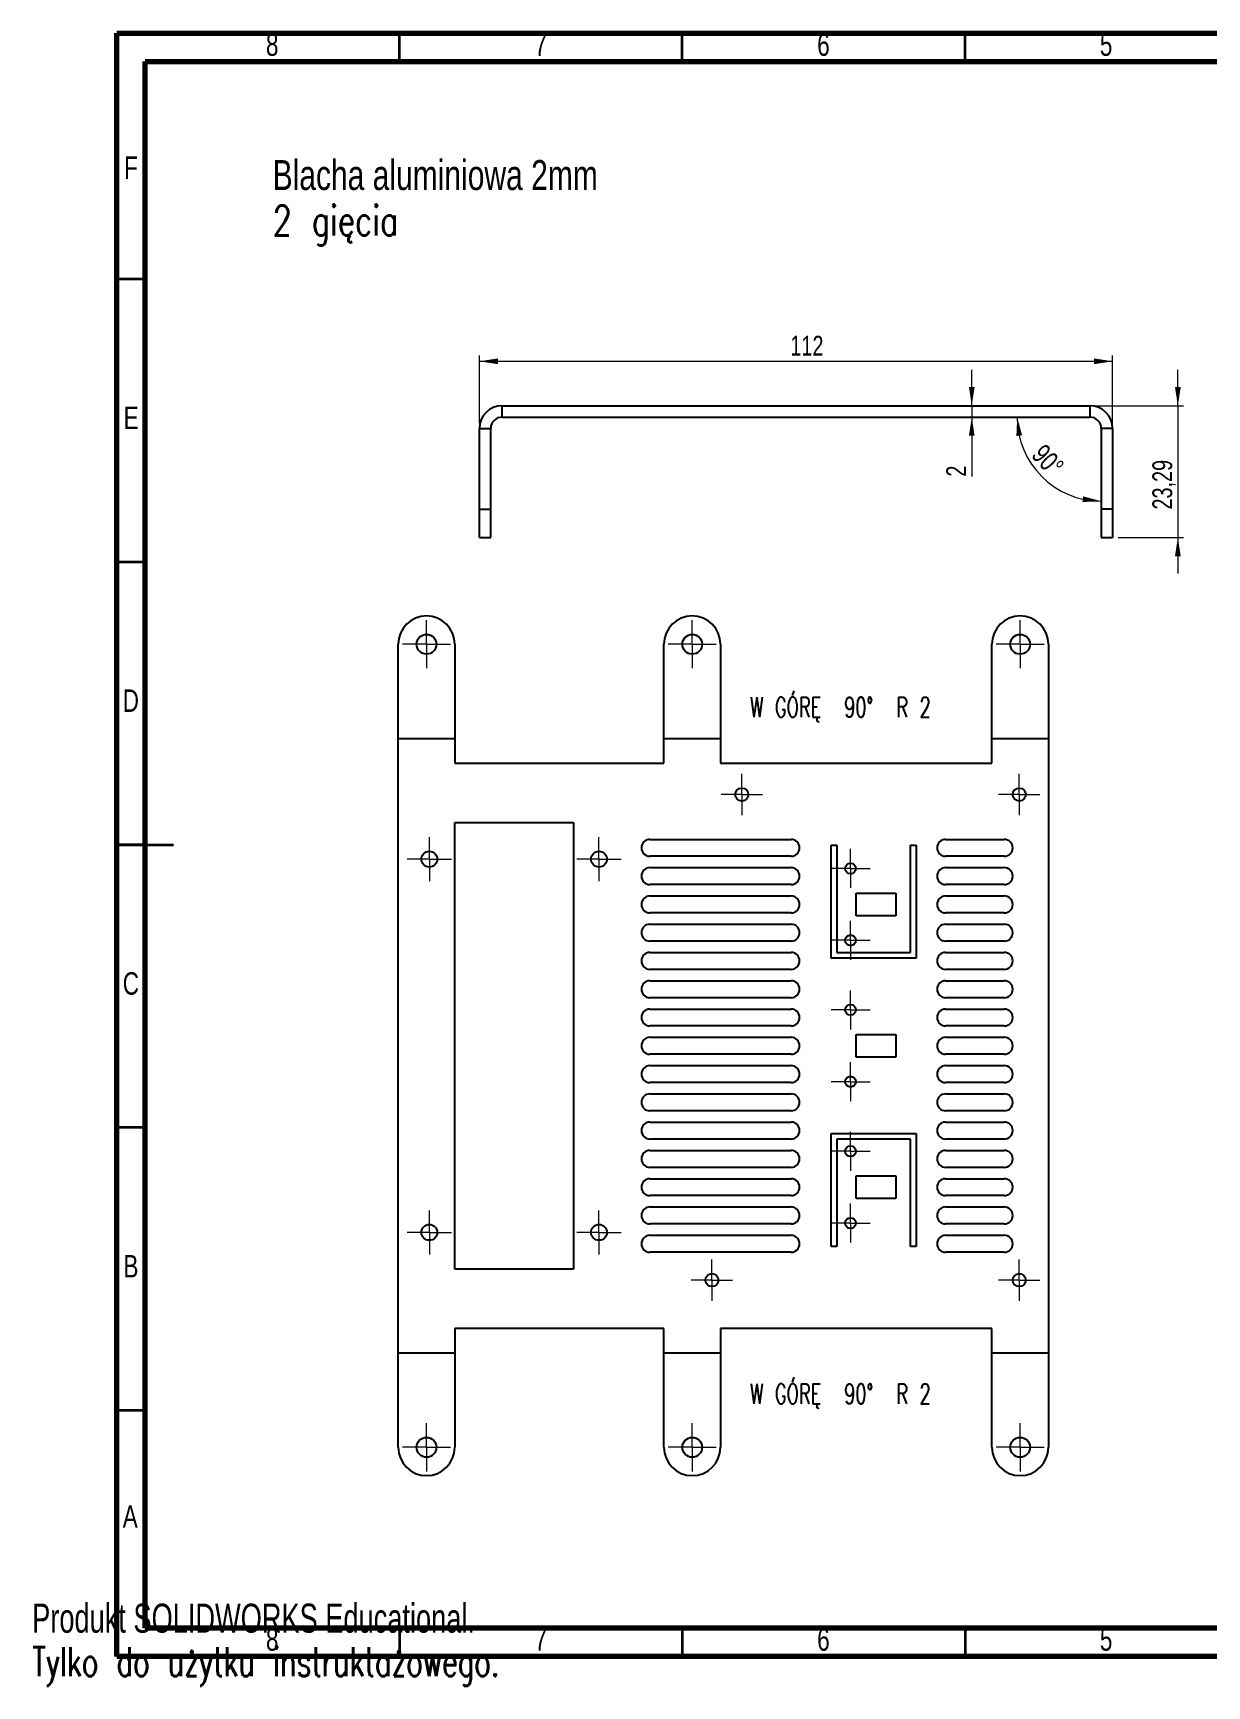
# Model space of a CAD drawing. Header units: millimetres. Extents: x 0 to 415, y 0 to 292.
# Drawn here: x 0.2 to 207.8, y -0.2 to 292 of the extents above; entities that cross this region are included whole.
import ezdxf

# ---------------------------------------------------------------- set-up
doc = ezdxf.new("R2010")
doc.units = ezdxf.units.MM
doc.linetypes.add('CENTERX2', pattern=[20.32, 12.7, -2.54, 2.54, -2.54])
doc.styles.add('SLDTEXTSTYLE0', font='TXT', dxfattribs={"width": 0.75})
doc.styles.add('SLDTEXTSTYLE1', font='TXT', dxfattribs={"width": 0.75, "bigfont": 'bigfont'})
doc.styles.add('SLDTEXTSTYLE3', font='TXT', dxfattribs={"width": 0.65625, "bigfont": 'bigfont'})
doc.styles.add('SLDTEXTSTYLE4', font='TXT', dxfattribs={"width": 0.7})
doc.styles.add('SLDTEXTSTYLE5', font='TXT', dxfattribs={"width": 0.7, "bigfont": 'bigfont'})
doc.dimstyles.new('SLDDIMSTYLE0', dxfattribs={"dimtxt": 3.5, "dimasz": 3.302, "dimexe": 0, "dimexo": 0.0625, "dimgap": 0.875, "dimtad": 1, "dimrnd": 1e-09, "dimzin": 12, "dimdsep": 46, "dimtxsty": 'SLDTEXTSTYLE0', "dimsah": 1, "dimcen": 0.09, "dimadec": 0, "dimazin": 3, "dimtfac": 1, "dimtmove": 0, "dimatfit": 0, "dimfxl": 0, "dimfrac": 2, "dimtolj": 1, "dimtzin": 12, "dimarcsym": 0})
doc.dimstyles.new('SLDDIMSTYLE1', dxfattribs={"dimtxt": 3.5, "dimasz": 3.302, "dimexe": 0, "dimexo": 0.0625, "dimgap": 0.875, "dimtad": 1, "dimrnd": 1e-09, "dimzin": 12, "dimdsep": 46, "dimtxsty": 'SLDTEXTSTYLE0', "dimsah": 1, "dimcen": 0.09, "dimadec": 0, "dimazin": 3, "dimtfac": 1, "dimtofl": 0, "dimtmove": 0, "dimatfit": 3, "dimfxl": 0, "dimfrac": 2, "dimtolj": 1, "dimtzin": 12, "dimarcsym": 0})
doc.dimstyles.new('SLDDIMSTYLE2', dxfattribs={"dimtxt": 3.5, "dimasz": 3.302, "dimexe": 0, "dimexo": 0.0625, "dimgap": 0.875, "dimtad": 1, "dimdec": 4, "dimzin": 12, "dimdsep": 46, "dimtxsty": 'SLDTEXTSTYLE0', "dimsah": 1, "dimcen": 0.09, "dimazin": 3, "dimtfac": 1, "dimtofl": 0, "dimtmove": 0, "dimatfit": 3, "dimfxl": 0, "dimfrac": 2, "dimtolj": 1, "dimtzin": 12, "dimarcsym": 0})

# ---------------------------------------------------------------- blocks, each defined once
blk = doc.blocks.new('SW_NOTE_0')
at = {"color": 0, "linetype": 'Continuous', "lineweight": 0, "attachment_point": 1}
for s, insert, char_height, style in [('Blacha aluminiowa 2mm', (0, 6.82), 5.2917, 'SLDTEXTSTYLE0'), ('2 gięcia', (0, -1.23), 5.292, 'SLDTEXTSTYLE1')]:
    blk.add_mtext(s, dxfattribs=dict(at, insert=insert, char_height=char_height, style=style))
blk = doc.blocks.new('_D')
at = {"color": 7, "linetype": 'Continuous', "lineweight": 18}
for p, q in [((202.65, 226.12), (202.65, 232.47)), ((188.1, 226.12), (203.65, 226.12)), ((202.65, 226.12), (202.65, 202.84)), ((192.1, 202.84), (203.65, 202.84)), ((202.65, 202.84), (202.65, 196.49))]:
    blk.add_line(p, q, dxfattribs=at)
for points in [[(202.65, 226.12), (203.16, 229.43), (202.14, 229.43)], [(202.65, 202.84), (202.14, 199.53), (203.16, 199.53)]]:
    blk.add_solid(points, dxfattribs=at)
at = {"color": 7, "linetype": 'Continuous', "lineweight": 18, "insert": (198.14, 207.78), "char_height": 3.5, "attachment_point": 1, "rotation": 90, "style": 'SLDTEXTSTYLE0'}
blk.add_mtext('23,29', dxfattribs=at)
blk = doc.blocks.new('_D_1')
at = {"color": 7, "linetype": 'Continuous', "lineweight": 18}
for p, q in [((79.1, 223.12), (79.1, 234.99)), ((79.1, 233.99), (191.1, 233.99)), ((191.1, 223.12), (191.1, 234.99))]:
    blk.add_line(p, q, dxfattribs=at)
for points in [[(79.1, 233.99), (82.41, 233.48), (82.41, 234.5)], [(191.1, 233.99), (187.8, 234.5), (187.8, 233.48)]]:
    blk.add_solid(points, dxfattribs=at)
at = {"color": 7, "linetype": 'Continuous', "lineweight": 18, "insert": (134.11, 238.5), "char_height": 3.5, "attachment_point": 1, "style": 'SLDTEXTSTYLE0'}
blk.add_mtext('112', dxfattribs=at)
blk = doc.blocks.new('_D_2')
at = {"color": 7, "linetype": 'Continuous', "lineweight": 18}
for p, q in [((166.2, 226.12), (166.2, 232.47)), ((166.2, 226.12), (166.2, 224.12)), ((166.2, 224.12), (166.2, 213.6))]:
    blk.add_line(p, q, dxfattribs=at)
for points in [[(166.2, 226.12), (166.7, 229.43), (165.69, 229.43)], [(166.2, 224.12), (165.69, 220.82), (166.7, 220.82)]]:
    blk.add_solid(points, dxfattribs=at)
at = {"color": 7, "linetype": 'Continuous', "lineweight": 18, "insert": (161.68, 213.6), "char_height": 3.5, "attachment_point": 1, "rotation": 90, "style": 'SLDTEXTSTYLE0'}
blk.add_mtext('2', dxfattribs=at)
blk = doc.blocks.new('_D_3')
at = {"color": 7, "linetype": 'Continuous', "lineweight": 18}
blk.add_arc((189.1, 224.12), 14.87, 180, 270, dxfattribs=at)
for points in [[(174.23, 224.12), (174.09, 220.79), (175.1, 220.9)], [(189.1, 209.25), (185.88, 210.12), (185.77, 209.11)]]:
    blk.add_solid(points, dxfattribs=at)
at = {"color": 7, "linetype": 'Continuous', "lineweight": 18, "insert": (179.13, 219.63), "char_height": 3.5, "attachment_point": 1, "rotation": 313.0031, "style": 'SLDTEXTSTYLE0'}
blk.add_mtext('90°', dxfattribs=at)
blk = doc.blocks.new('SW_CENTERMARKSYMBOL_0')
at = {"color": 0, "linetype": 'Continuous', "lineweight": 0}
for p, q in [((0, 2.5), (0, 3.45)), ((-2.5, 0), (-3.45, 0)), ((0, 0), (-2.5, 0)), ((0, 0), (0, 2.5)), ((0, 0), (0, -2.5)), ((0, 0), (2.5, 0)), ((2.5, 0), (3.45, 0)), ((0, -2.5), (0, -3.45))]:
    blk.add_line(p, q, dxfattribs=at)
blk = doc.blocks.new('SW_CENTERMARKSYMBOL_1')
at = {"color": 0, "linetype": 'Continuous', "lineweight": 0}
for p, q in [((0, 2.5), (0, 3.45)), ((-2.5, 0), (-3.45, 0)), ((0, 0), (-2.5, 0)), ((0, 0), (0, 2.5)), ((0, 0), (0, -2.5)), ((0, 0), (2.5, 0)), ((2.5, 0), (3.45, 0)), ((0, -2.5), (0, -3.45))]:
    blk.add_line(p, q, dxfattribs=at)
blk = doc.blocks.new('SW_CENTERMARKSYMBOL_2')
at = {"color": 0, "linetype": 'Continuous', "lineweight": 0}
for p, q in [((0, 2.5), (0, 3.45)), ((-2.5, 0), (-3.45, 0)), ((0, 0), (-2.5, 0)), ((0, 0), (0, 2.5)), ((0, 0), (0, -2.5)), ((0, 0), (2.5, 0)), ((2.5, 0), (3.45, 0)), ((0, -2.5), (0, -3.45))]:
    blk.add_line(p, q, dxfattribs=at)
blk = doc.blocks.new('SW_CENTERMARKSYMBOL_3')
at = {"color": 0, "linetype": 'Continuous', "lineweight": 0}
for p, q in [((0, 2.5), (0, 3.45)), ((-2.5, 0), (-3.45, 0)), ((0, 0), (-2.5, 0)), ((0, 0), (0, 2.5)), ((0, 0), (0, -2.5)), ((0, 0), (2.5, 0)), ((2.5, 0), (3.45, 0)), ((0, -2.5), (0, -3.45))]:
    blk.add_line(p, q, dxfattribs=at)
blk = doc.blocks.new('SW_CENTERMARKSYMBOL_4')
at = {"color": 0, "linetype": 'Continuous', "lineweight": 0}
for p, q in [((0, 2.5), (0, 3.45)), ((-2.5, 0), (-3.45, 0)), ((0, 0), (-2.5, 0)), ((0, 0), (0, 2.5)), ((0, 0), (0, -2.5)), ((0, 0), (2.5, 0)), ((2.5, 0), (3.45, 0)), ((0, -2.5), (0, -3.45))]:
    blk.add_line(p, q, dxfattribs=at)
blk = doc.blocks.new('SW_CENTERMARKSYMBOL_5')
at = {"color": 0, "linetype": 'Continuous', "lineweight": 0}
for p, q in [((0, 2.5), (0, 3.45)), ((-2.5, 0), (-3.45, 0)), ((0, 0), (-2.5, 0)), ((0, 0), (0, 2.5)), ((0, 0), (0, -2.5)), ((0, 0), (2.5, 0)), ((2.5, 0), (3.45, 0)), ((0, -2.5), (0, -3.45))]:
    blk.add_line(p, q, dxfattribs=at)
blk = doc.blocks.new('SW_CENTERMARKSYMBOL_6')
at = {"color": 0, "linetype": 'Continuous', "lineweight": 0}
for p, q in [((0, 2.5), (0, 3.9)), ((-2.5, 0), (-3.9, 0)), ((0, 0), (-2.5, 0)), ((0, 0), (0, 2.5)), ((0, 0), (0, -2.5)), ((0, 0), (2.5, 0)), ((2.5, 0), (3.9, 0)), ((0, -2.5), (0, -3.9))]:
    blk.add_line(p, q, dxfattribs=at)
blk = doc.blocks.new('SW_CENTERMARKSYMBOL_7')
at = {"color": 0, "linetype": 'Continuous', "lineweight": 0}
for p, q in [((0, 2.5), (0, 3.9)), ((-2.5, 0), (-3.9, 0)), ((0, 0), (-2.5, 0)), ((0, 0), (0, 2.5)), ((0, 0), (0, -2.5)), ((0, 0), (2.5, 0)), ((2.5, 0), (3.9, 0)), ((0, -2.5), (0, -3.9))]:
    blk.add_line(p, q, dxfattribs=at)
blk = doc.blocks.new('SW_CENTERMARKSYMBOL_8')
at = {"color": 0, "linetype": 'Continuous', "lineweight": 0}
for p, q in [((0, 2.5), (0, 3.9)), ((-2.5, 0), (-3.9, 0)), ((0, 0), (-2.5, 0)), ((0, 0), (0, 2.5)), ((0, 0), (0, -2.5)), ((0, 0), (2.5, 0)), ((2.5, 0), (3.9, 0)), ((0, -2.5), (0, -3.9))]:
    blk.add_line(p, q, dxfattribs=at)
blk = doc.blocks.new('SW_CENTERMARKSYMBOL_9')
at = {"color": 0, "linetype": 'Continuous', "lineweight": 0}
for p, q in [((0, 2.5), (0, 3.9)), ((-2.5, 0), (-3.9, 0)), ((0, 0), (-2.5, 0)), ((0, 0), (0, 2.5)), ((0, 0), (0, -2.5)), ((0, 0), (2.5, 0)), ((2.5, 0), (3.9, 0)), ((0, -2.5), (0, -3.9))]:
    blk.add_line(p, q, dxfattribs=at)
blk = doc.blocks.new('SW_CENTERMARKSYMBOL_10')
at = {"color": 0, "linetype": 'Continuous', "lineweight": 0}
for p, q in [((0, 2.5), (0, 3.65)), ((-2.5, 0), (-3.65, 0)), ((0, 0), (-2.5, 0)), ((0, 0), (0, 2.5)), ((0, 0), (0, -2.5)), ((0, 0), (2.5, 0)), ((2.5, 0), (3.65, 0)), ((0, -2.5), (0, -3.65))]:
    blk.add_line(p, q, dxfattribs=at)
blk = doc.blocks.new('SW_CENTERMARKSYMBOL_11')
at = {"color": 0, "linetype": 'Continuous', "lineweight": 0}
for p, q in [((0, 2.5), (0, 3.65)), ((-2.5, 0), (-3.65, 0)), ((0, 0), (-2.5, 0)), ((0, 0), (0, 2.5)), ((0, 0), (0, -2.5)), ((0, 0), (2.5, 0)), ((2.5, 0), (3.65, 0)), ((0, -2.5), (0, -3.65))]:
    blk.add_line(p, q, dxfattribs=at)
blk = doc.blocks.new('SW_CENTERMARKSYMBOL_12')
at = {"color": 0, "linetype": 'Continuous', "lineweight": 0}
for p, q in [((0, 2.5), (0, 3.65)), ((-2.5, 0), (-3.65, 0)), ((0, 0), (-2.5, 0)), ((0, 0), (0, 2.5)), ((0, 0), (0, -2.5)), ((0, 0), (2.5, 0)), ((2.5, 0), (3.65, 0)), ((0, -2.5), (0, -3.65))]:
    blk.add_line(p, q, dxfattribs=at)
blk = doc.blocks.new('SW_CENTERMARKSYMBOL_13')
at = {"color": 0, "linetype": 'Continuous', "lineweight": 0}
for p, q in [((0, 2.5), (0, 3.65)), ((-2.5, 0), (-3.65, 0)), ((0, 0), (-2.5, 0)), ((0, 0), (0, 2.5)), ((0, 0), (0, -2.5)), ((0, 0), (2.5, 0)), ((2.5, 0), (3.65, 0)), ((0, -2.5), (0, -3.65))]:
    blk.add_line(p, q, dxfattribs=at)
blk = doc.blocks.new('SW_CENTERMARKSYMBOL_14')
at = {"color": 0, "linetype": 'Continuous', "lineweight": 0}
for p, q in [((0, 2.5), (0, 4.25)), ((-2.5, 0), (-4.25, 0)), ((0, 0), (-2.5, 0)), ((0, 0), (0, 2.5)), ((0, 0), (0, -2.5)), ((0, 0), (2.5, 0)), ((2.5, 0), (4.25, 0)), ((0, -2.5), (0, -4.25))]:
    blk.add_line(p, q, dxfattribs=at)
blk = doc.blocks.new('SW_CENTERMARKSYMBOL_15')
at = {"color": 0, "linetype": 'Continuous', "lineweight": 0}
for p, q in [((0, 2.5), (0, 4.25)), ((-2.5, 0), (-4.25, 0)), ((0, 0), (-2.5, 0)), ((0, 0), (0, 2.5)), ((0, 0), (0, -2.5)), ((0, 0), (2.5, 0)), ((2.5, 0), (4.25, 0)), ((0, -2.5), (0, -4.25))]:
    blk.add_line(p, q, dxfattribs=at)
blk = doc.blocks.new('SW_CENTERMARKSYMBOL_16')
at = {"color": 0, "linetype": 'Continuous', "lineweight": 0}
for p, q in [((0, 2.5), (0, 4.25)), ((-2.5, 0), (-4.25, 0)), ((0, 0), (-2.5, 0)), ((0, 0), (0, 2.5)), ((0, 0), (0, -2.5)), ((0, 0), (2.5, 0)), ((2.5, 0), (4.25, 0)), ((0, -2.5), (0, -4.25))]:
    blk.add_line(p, q, dxfattribs=at)
blk = doc.blocks.new('SW_CENTERMARKSYMBOL_17')
at = {"color": 0, "linetype": 'Continuous', "lineweight": 0}
for p, q in [((0, 2.5), (0, 4.25)), ((-2.5, 0), (-4.25, 0)), ((0, 0), (-2.5, 0)), ((0, 0), (0, 2.5)), ((0, 0), (0, -2.5)), ((0, 0), (2.5, 0)), ((2.5, 0), (4.25, 0)), ((0, -2.5), (0, -4.25))]:
    blk.add_line(p, q, dxfattribs=at)
blk = doc.blocks.new('SW_CENTERMARKSYMBOL_18')
at = {"color": 0, "linetype": 'Continuous', "lineweight": 0}
for p, q in [((0, 2.5), (0, 4.25)), ((-2.5, 0), (-4.25, 0)), ((0, 0), (-2.5, 0)), ((0, 0), (0, 2.5)), ((0, 0), (0, -2.5)), ((0, 0), (2.5, 0)), ((2.5, 0), (4.25, 0)), ((0, -2.5), (0, -4.25))]:
    blk.add_line(p, q, dxfattribs=at)
blk = doc.blocks.new('SW_CENTERMARKSYMBOL_19')
at = {"color": 0, "linetype": 'Continuous', "lineweight": 0}
for p, q in [((0, 2.5), (0, 4.25)), ((-2.5, 0), (-4.25, 0)), ((0, 0), (-2.5, 0)), ((0, 0), (0, 2.5)), ((0, 0), (0, -2.5)), ((0, 0), (2.5, 0)), ((2.5, 0), (4.25, 0)), ((0, -2.5), (0, -4.25))]:
    blk.add_line(p, q, dxfattribs=at)

msp = doc.modelspace()

# ---------------------------------------------------------------- linework, layer by layer
at = {"color": 7, "linetype": 'Continuous', "lineweight": 70}
for p, q in [((15, 5), (15, 292)), ((15, 292), (415, 292)), ((20, 10), (20, 287)), ((20, 287), (410, 287)), ((410, 10), (20, 10)), ((415, 5), (15, 5))]:
    msp.add_line(p, q, dxfattribs=at)
at = {"color": 7, "linetype": 'Continuous', "lineweight": 35}
for p, q in [((65, 287), (65, 292)), ((115, 287), (115, 292)), ((165, 287), (165, 292)), ((20, 248.5), (15, 248.5)), ((20, 198.5), (15, 198.5)), ((15, 148.5), (25, 148.5)), ((20, 148.5), (15, 148.5)), ((20, 98.5), (15, 98.5)), ((20, 48.5), (15, 48.5)), ((65, 10), (65, 5)), ((115, 10), (115, 5)), ((165, 10), (165, 5))]:
    msp.add_line(p, q, dxfattribs=at)
at = {"color": 7, "linetype": 'Continuous', "lineweight": 25}
for p, q in [((83.10314, 226.12416), (83.10314, 224.12416)), ((83.10314, 226.12416), (187.10314, 226.12416)), ((187.10314, 226.12416), (187.10314, 224.12416)), ((79.10314, 222.12416), (81.10314, 222.12416)), ((79.10314, 207.83655), (79.10314, 222.12416)), ((81.10314, 207.83655), (81.10314, 222.12416)), ((83.10314, 224.12416), (187.10314, 224.12416)), ((191.10314, 222.12416), (189.10314, 222.12416)), ((189.10314, 222.12416), (189.10314, 207.83655)), ((191.10314, 222.12416), (191.10314, 207.83655)), ((79.10314, 207.83655), (81.10314, 207.83655)), ((79.10314, 202.83655), (79.10314, 207.83655)), ((81.10314, 202.83655), (81.10314, 207.83655)), ((189.10314, 207.83655), (189.10314, 202.83655)), ((191.10314, 207.83655), (189.10314, 207.83655)), ((191.10314, 207.83655), (191.10314, 202.83655)), ((79.10314, 202.83655), (81.10314, 202.83655)), ((189.10314, 202.83655), (191.10314, 202.83655)), ((64.75278, 41.96416), (64.75278, 183.96416)), ((74.75278, 183.96416), (74.75278, 162.96416)), ((111.75278, 162.96416), (111.75278, 183.96416)), ((121.75278, 183.96416), (121.75278, 162.96416)), ((169.75278, 162.96416), (169.75278, 183.96416)), ((179.75278, 183.96416), (179.75278, 41.96416)), ((74.75278, 162.96416), (111.75278, 162.96416)), ((121.75278, 162.96416), (169.75278, 162.96416)), ((74.75278, 152.46416), (95.75278, 152.46416)), ((74.75278, 73.46416), (74.75278, 152.46416)), ((95.75278, 152.46416), (95.75278, 73.46416)), ((109.25278, 149.46416), (134.25278, 149.46416)), ((161.56147, 149.46416), (171.94409, 149.46416)), ((134.25278, 146.46416), (109.25278, 146.46416)), ((141.35278, 148.46416), (142.35278, 148.46416)), ((141.35278, 128.46416), (141.35278, 148.46416)), ((142.35278, 148.46416), (142.35278, 129.46416)), ((155.35278, 148.46416), (156.35278, 148.46416)), ((155.35278, 129.46416), (155.35278, 148.46416)), ((156.35278, 148.46416), (156.35278, 128.46416)), ((171.94409, 146.46416), (161.56147, 146.46416)), ((109.25278, 144.46416), (134.25278, 144.46416)), ((161.56147, 144.46416), (171.94409, 144.46416)), ((134.25278, 141.46416), (109.25278, 141.46416)), ((171.94409, 141.46416), (161.56147, 141.46416)), ((109.25278, 139.46416), (134.25278, 139.46416)), ((145.75278, 139.96416), (152.75278, 139.96416)), ((145.75278, 135.96416), (145.75278, 139.96416)), ((152.75278, 139.96416), (152.75278, 135.96416)), ((161.56147, 139.46416), (171.94409, 139.46416)), ((134.25278, 136.46416), (109.25278, 136.46416)), ((109.25278, 134.46416), (134.25278, 134.46416)), ((152.75278, 135.96416), (145.75278, 135.96416)), ((171.94409, 136.46416), (161.56147, 136.46416)), ((161.56147, 134.46416), (171.94409, 134.46416)), ((134.25278, 131.46416), (109.25278, 131.46416)), ((109.25278, 129.46416), (134.25278, 129.46416)), ((142.35278, 129.46416), (155.35278, 129.46416)), ((171.94409, 131.46416), (161.56147, 131.46416)), ((161.56147, 129.46416), (171.94409, 129.46416)), ((134.25278, 126.46416), (109.25278, 126.46416)), ((156.35278, 128.46416), (141.35278, 128.46416)), ((171.94409, 126.46416), (161.56147, 126.46416)), ((109.25278, 124.46416), (134.25278, 124.46416)), ((161.56147, 124.46416), (171.94409, 124.46416)), ((134.25278, 121.46416), (109.25278, 121.46416)), ((171.94409, 121.46416), (161.56147, 121.46416)), ((109.25278, 119.46416), (134.25278, 119.46416)), ((161.56147, 119.46416), (171.94409, 119.46416)), ((134.25278, 116.46416), (109.25278, 116.46416)), ((109.25278, 114.46416), (134.25278, 114.46416)), ((145.75278, 114.96416), (152.75278, 114.96416)), ((145.75278, 110.96416), (145.75278, 114.96416)), ((152.75278, 114.96416), (152.75278, 110.96416)), ((171.94409, 116.46416), (161.56147, 116.46416)), ((161.56147, 114.46416), (171.94409, 114.46416)), ((134.25278, 111.46416), (109.25278, 111.46416)), ((171.94409, 111.46416), (161.56147, 111.46416)), ((109.25278, 109.46416), (134.25278, 109.46416)), ((152.75278, 110.96416), (145.75278, 110.96416)), ((161.56147, 109.46416), (171.94409, 109.46416)), ((134.25278, 106.46416), (109.25278, 106.46416)), ((171.94409, 106.46416), (161.56147, 106.46416)), ((109.25278, 104.46416), (134.25278, 104.46416)), ((161.56147, 104.46416), (171.94409, 104.46416)), ((134.25278, 101.46416), (109.25278, 101.46416)), ((109.25278, 99.46416), (134.25278, 99.46416)), ((171.94409, 101.46416), (161.56147, 101.46416)), ((161.56147, 99.46416), (171.94409, 99.46416)), ((134.25278, 96.46416), (109.25278, 96.46416)), ((141.35278, 97.46416), (156.35278, 97.46416)), ((141.35278, 77.46416), (141.35278, 97.46416)), ((142.35278, 96.46416), (142.35278, 77.46416)), ((155.35278, 96.46416), (142.35278, 96.46416)), ((155.35278, 77.46416), (155.35278, 96.46416)), ((156.35278, 97.46416), (156.35278, 77.46416)), ((171.94409, 96.46416), (161.56147, 96.46416)), ((109.25278, 94.46416), (134.25278, 94.46416)), ((161.56147, 94.46416), (171.94409, 94.46416)), ((134.25278, 91.46416), (109.25278, 91.46416)), ((171.94409, 91.46416), (161.56147, 91.46416)), ((109.25278, 89.46416), (134.25278, 89.46416)), ((145.75278, 89.96416), (152.75278, 89.96416)), ((145.75278, 85.96416), (145.75278, 89.96416)), ((152.75278, 89.96416), (152.75278, 85.96416)), ((161.56147, 89.46416), (171.94409, 89.46416)), ((134.25278, 86.46416), (109.25278, 86.46416)), ((152.75278, 85.96416), (145.75278, 85.96416)), ((171.94409, 86.46416), (161.56147, 86.46416)), ((109.25278, 84.46416), (134.25278, 84.46416)), ((161.56147, 84.46416), (171.94409, 84.46416)), ((134.25278, 81.46416), (109.25278, 81.46416)), ((109.25278, 79.46416), (134.25278, 79.46416)), ((171.94409, 81.46416), (161.56147, 81.46416)), ((161.56147, 79.46416), (171.94409, 79.46416)), ((134.25278, 76.46416), (109.25278, 76.46416)), ((142.35278, 77.46416), (141.35278, 77.46416)), ((156.35278, 77.46416), (155.35278, 77.46416)), ((171.94409, 76.46416), (161.56147, 76.46416)), ((95.75278, 73.46416), (74.75278, 73.46416)), ((111.75278, 62.96416), (74.75278, 62.96416)), ((74.75278, 62.96416), (74.75278, 41.96416)), ((111.75278, 41.96416), (111.75278, 62.96416)), ((169.75278, 62.96416), (121.75278, 62.96416)), ((121.75278, 62.96416), (121.75278, 41.96416)), ((169.75278, 41.96416), (169.75278, 62.96416))]:
    msp.add_line(p, q, dxfattribs=at)
at = {"color": 7, "linetype": 'CENTERX2'}
for p, q in [((64.75278, 167.32036), (74.75278, 167.32036)), ((111.75278, 167.32036), (121.75278, 167.32036)), ((169.75278, 167.32036), (179.75278, 167.32036)), ((74.75278, 58.60797), (64.75278, 58.60797)), ((121.75278, 58.60797), (111.75278, 58.60797)), ((179.75278, 58.60797), (169.75278, 58.60797))]:
    msp.add_line(p, q, dxfattribs=at)
at = {"color": 7, "linetype": 'Continuous', "lineweight": 25}
for centre, radius in [((69.75278, 183.96416), 1.75), ((116.75278, 183.96416), 1.75), ((174.75278, 183.96416), 1.75), ((125.52338, 157.38042), 1.15), ((174.59618, 157.38042), 1.15), ((70.25278, 145.96416), 1.4), ((100.25278, 145.96416), 1.4), ((144.75278, 144.31416), 0.95), ((144.75278, 131.61416), 0.95), ((144.75278, 119.31416), 0.95), ((144.75278, 106.61416), 0.95), ((144.75278, 94.31416), 0.95), ((144.75278, 81.61416), 0.95), ((70.25278, 79.96416), 1.4), ((100.25278, 79.96416), 1.4), ((120.24018, 71.53096), 1.15), ((174.59618, 71.53096), 1.15), ((69.75278, 41.96416), 1.75), ((116.75278, 41.96416), 1.75), ((174.75278, 41.96416), 1.75)]:
    msp.add_circle(centre, radius, dxfattribs=at)
for centre, radius, start, end in [((83.10314, 222.12416), 4, 90, 180), ((187.10314, 222.12416), 4, 0, 90), ((83.10314, 222.12416), 2, 90, 180), ((187.10314, 222.12416), 2, 0, 90), ((69.75278, 183.96416), 5, 0, 180), ((116.75278, 183.96416), 5, 0, 180), ((174.75278, 183.96416), 5, 0, 180), ((109.25278, 147.96416), 1.5, 90, 270), ((134.25278, 147.96416), 1.5, 270, 90), ((161.56147, 147.96416), 1.5, 90, 270), ((171.94409, 147.96416), 1.5, 270, 90), ((109.25278, 142.96416), 1.5, 90, 270), ((134.25278, 142.96416), 1.5, 270, 90), ((161.56147, 142.96416), 1.5, 90, 270), ((171.94409, 142.96416), 1.5, 270, 90), ((109.25278, 137.96416), 1.5, 90, 270), ((134.25278, 137.96416), 1.5, 270, 90), ((161.56147, 137.96416), 1.5, 90, 270), ((171.94409, 137.96416), 1.5, 270, 90), ((109.25278, 132.96416), 1.5, 90, 270), ((134.25278, 132.96416), 1.5, 270, 90), ((161.56147, 132.96416), 1.5, 90, 270), ((171.94409, 132.96416), 1.5, 270, 90), ((109.25278, 127.96416), 1.5, 90, 270), ((134.25278, 127.96416), 1.5, 270, 90), ((161.56147, 127.96416), 1.5, 90, 270), ((171.94409, 127.96416), 1.5, 270, 90), ((109.25278, 122.96416), 1.5, 90, 270), ((134.25278, 122.96416), 1.5, 270, 90), ((161.56147, 122.96416), 1.5, 90, 270), ((171.94409, 122.96416), 1.5, 270, 90), ((109.25278, 117.96416), 1.5, 90, 270), ((134.25278, 117.96416), 1.5, 270, 90), ((161.56147, 117.96416), 1.5, 90, 270), ((171.94409, 117.96416), 1.5, 270, 90), ((109.25278, 112.96416), 1.5, 90, 270), ((134.25278, 112.96416), 1.5, 270, 90), ((161.56147, 112.96416), 1.5, 90, 270), ((171.94409, 112.96416), 1.5, 270, 90), ((109.25278, 107.96416), 1.5, 90, 270), ((134.25278, 107.96416), 1.5, 270, 90), ((161.56147, 107.96416), 1.5, 90, 270), ((171.94409, 107.96416), 1.5, 270, 90), ((109.25278, 102.96416), 1.5, 90, 270), ((134.25278, 102.96416), 1.5, 270, 90), ((161.56147, 102.96416), 1.5, 90, 270), ((171.94409, 102.96416), 1.5, 270, 90), ((109.25278, 97.96416), 1.5, 90, 270), ((134.25278, 97.96416), 1.5, 270, 90), ((161.56147, 97.96416), 1.5, 90, 270), ((171.94409, 97.96416), 1.5, 270, 90), ((109.25278, 92.96416), 1.5, 90, 270), ((134.25278, 92.96416), 1.5, 270, 90), ((161.56147, 92.96416), 1.5, 90, 270), ((171.94409, 92.96416), 1.5, 270, 90), ((109.25278, 87.96416), 1.5, 90, 270), ((134.25278, 87.96416), 1.5, 270, 90), ((161.56147, 87.96416), 1.5, 90, 270), ((171.94409, 87.96416), 1.5, 270, 90), ((109.25278, 82.96416), 1.5, 90, 270), ((134.25278, 82.96416), 1.5, 270, 90), ((161.56147, 82.96416), 1.5, 90, 270), ((171.94409, 82.96416), 1.5, 270, 90), ((109.25278, 77.96416), 1.5, 90, 270), ((134.25278, 77.96416), 1.5, 270, 90), ((161.56147, 77.96416), 1.5, 90, 270), ((171.94409, 77.96416), 1.5, 270, 90), ((69.75278, 41.96416), 5, 180, 0), ((116.75278, 41.96416), 5, 180, 0), ((174.75278, 41.96416), 5, 180, 0)]:
    msp.add_arc(centre, radius, start, end, dxfattribs=at)

# ---------------------------------------------------------------- block references
at = {"color": 7, "linetype": 'Continuous', "lineweight": 0}
for name, p in [('SW_NOTE_0', (42.53191, 262.75285)), ('SW_CENTERMARKSYMBOL_18', (69.75278, 183.96416)), ('SW_CENTERMARKSYMBOL_19', (116.75278, 183.96416)), ('SW_CENTERMARKSYMBOL_17', (174.75278, 183.96416)), ('SW_CENTERMARKSYMBOL_10', (125.52338, 157.38042)), ('SW_CENTERMARKSYMBOL_13', (174.59618, 157.38042)), ('SW_CENTERMARKSYMBOL_7', (70.25278, 145.96416)), ('SW_CENTERMARKSYMBOL_8', (100.25278, 145.96416)), ('SW_CENTERMARKSYMBOL_5', (144.75278, 144.31416)), ('SW_CENTERMARKSYMBOL_4', (144.75278, 131.61416)), ('SW_CENTERMARKSYMBOL_2', (144.75278, 119.31416)), ('SW_CENTERMARKSYMBOL_3', (144.75278, 106.61416)), ('SW_CENTERMARKSYMBOL_0', (144.75278, 94.31416)), ('SW_CENTERMARKSYMBOL_1', (144.75278, 81.61416)), ('SW_CENTERMARKSYMBOL_6', (70.25278, 79.96416)), ('SW_CENTERMARKSYMBOL_9', (100.25278, 79.96416)), ('SW_CENTERMARKSYMBOL_12', (120.24018, 71.53096)), ('SW_CENTERMARKSYMBOL_11', (174.59618, 71.53096)), ('SW_CENTERMARKSYMBOL_15', (69.75278, 41.96416)), ('SW_CENTERMARKSYMBOL_16', (116.75278, 41.96416)), ('SW_CENTERMARKSYMBOL_14', (174.75278, 41.96416))]:
    msp.add_blockref(name, p, dxfattribs=at)

# ---------------------------------------------------------------- texts
at = {"color": 7, "linetype": 'Continuous', "lineweight": 0, "attachment_point": 2}
for s, insert, char_height, style in [('8', (42.46004, 291.97104), 3.96875, 'SLDTEXTSTYLE0'), ('7', (89.96004, 291.97104), 3.96875, 'SLDTEXTSTYLE0'), ('6', (139.96004, 291.97104), 3.96875, 'SLDTEXTSTYLE0'), ('5', (189.96004, 291.97104), 3.96875, 'SLDTEXTSTYLE0'), ('F', (17.45774, 270.22104), 3.96875, 'SLDTEXTSTYLE0'), ('E', (17.50781, 225.97104), 3.96875, 'SLDTEXTSTYLE0'), ('D', (17.45269, 175.97104), 3.96875, 'SLDTEXTSTYLE0'), ('W GÓRĘ  90\\M+1818B  R 2', (142.95959, 174.57565), 3.5, 'SLDTEXTSTYLE3'), ('C', (17.45866, 125.97104), 3.96875, 'SLDTEXTSTYLE0'), ('B', (17.4706, 75.97104), 3.96875, 'SLDTEXTSTYLE0'), ('W GÓRĘ  90\\M+1818B  R 2', (142.95959, 53.1771), 3.5, 'SLDTEXTSTYLE3'), ('A', (17.33969, 31.72104), 3.96875, 'SLDTEXTSTYLE0'), ('8', (42.46004, 9.97104), 3.96875, 'SLDTEXTSTYLE0'), ('7', (89.96004, 9.97104), 3.96875, 'SLDTEXTSTYLE0'), ('6', (139.96004, 9.97104), 3.96875, 'SLDTEXTSTYLE0'), ('5', (189.96004, 9.97104), 3.96875, 'SLDTEXTSTYLE0')]:
    msp.add_mtext(s, dxfattribs=dict(at, insert=insert, char_height=char_height, style=style))
at = {"color": 7, "linetype": 'Continuous', "char_height": 5.1381, "attachment_point": 1}
for s, insert, style in [('Produkt SOLIDWORKS Educational.', (0, 14.33051), 'SLDTEXTSTYLE4'), ('Tylko do użytku instruktażowego.', (0, 6.62336), 'SLDTEXTSTYLE5')]:
    msp.add_mtext(s, dxfattribs=dict(at, insert=insert, style=style))

# ---------------------------------------------------------------- dimensions: what is measured, and where the dimension line sits
at = {"color": 7, "linetype": 'Continuous', "lineweight": 18}
dim = msp.add_linear_dim(base=(191.10314, 233.98984), p1=(79.10314, 222.12416), p2=(191.10314, 222.12416), dimstyle='SLDDIMSTYLE1', dxfattribs=at)
dim.commit()
dim.dimension.update_dxf_attribs({"geometry": '_D_1', "text_midpoint": (137.98456, 233.98984), "dimtype": 160})
for base, p2, picture, middle in [((166.19562, 224.12416), (187.10314, 224.12416), '_D_2', (166.19562, 214.89748)), ((202.6483, 202.83655), (191.10314, 202.83655), '_D', (202.6483, 213.60324))]:
    dim = msp.add_linear_dim(base=base, p1=(187.10314, 226.12416), p2=p2, angle=90, dimstyle='SLDDIMSTYLE0', dxfattribs=at)
    dim.commit()
    dim.dimension.update_dxf_attribs({"geometry": picture, "text_midpoint": middle, "dimtype": 160})
dim = msp.add_angular_dim_2l(base=(178.58816, 213.60918), line1=((189.10314, 202.83655), (189.10314, 222.12416)), line2=((187.10314, 224.12416), (83.10314, 224.12416)), dimstyle='SLDDIMSTYLE2', dxfattribs=at)
dim.commit()
dim.dimension.update_dxf_attribs({"geometry": '_D_3', "text_midpoint": (178.22815, 213.98196), "dimtype": 162})

doc.saveas('drawing.dxf')
